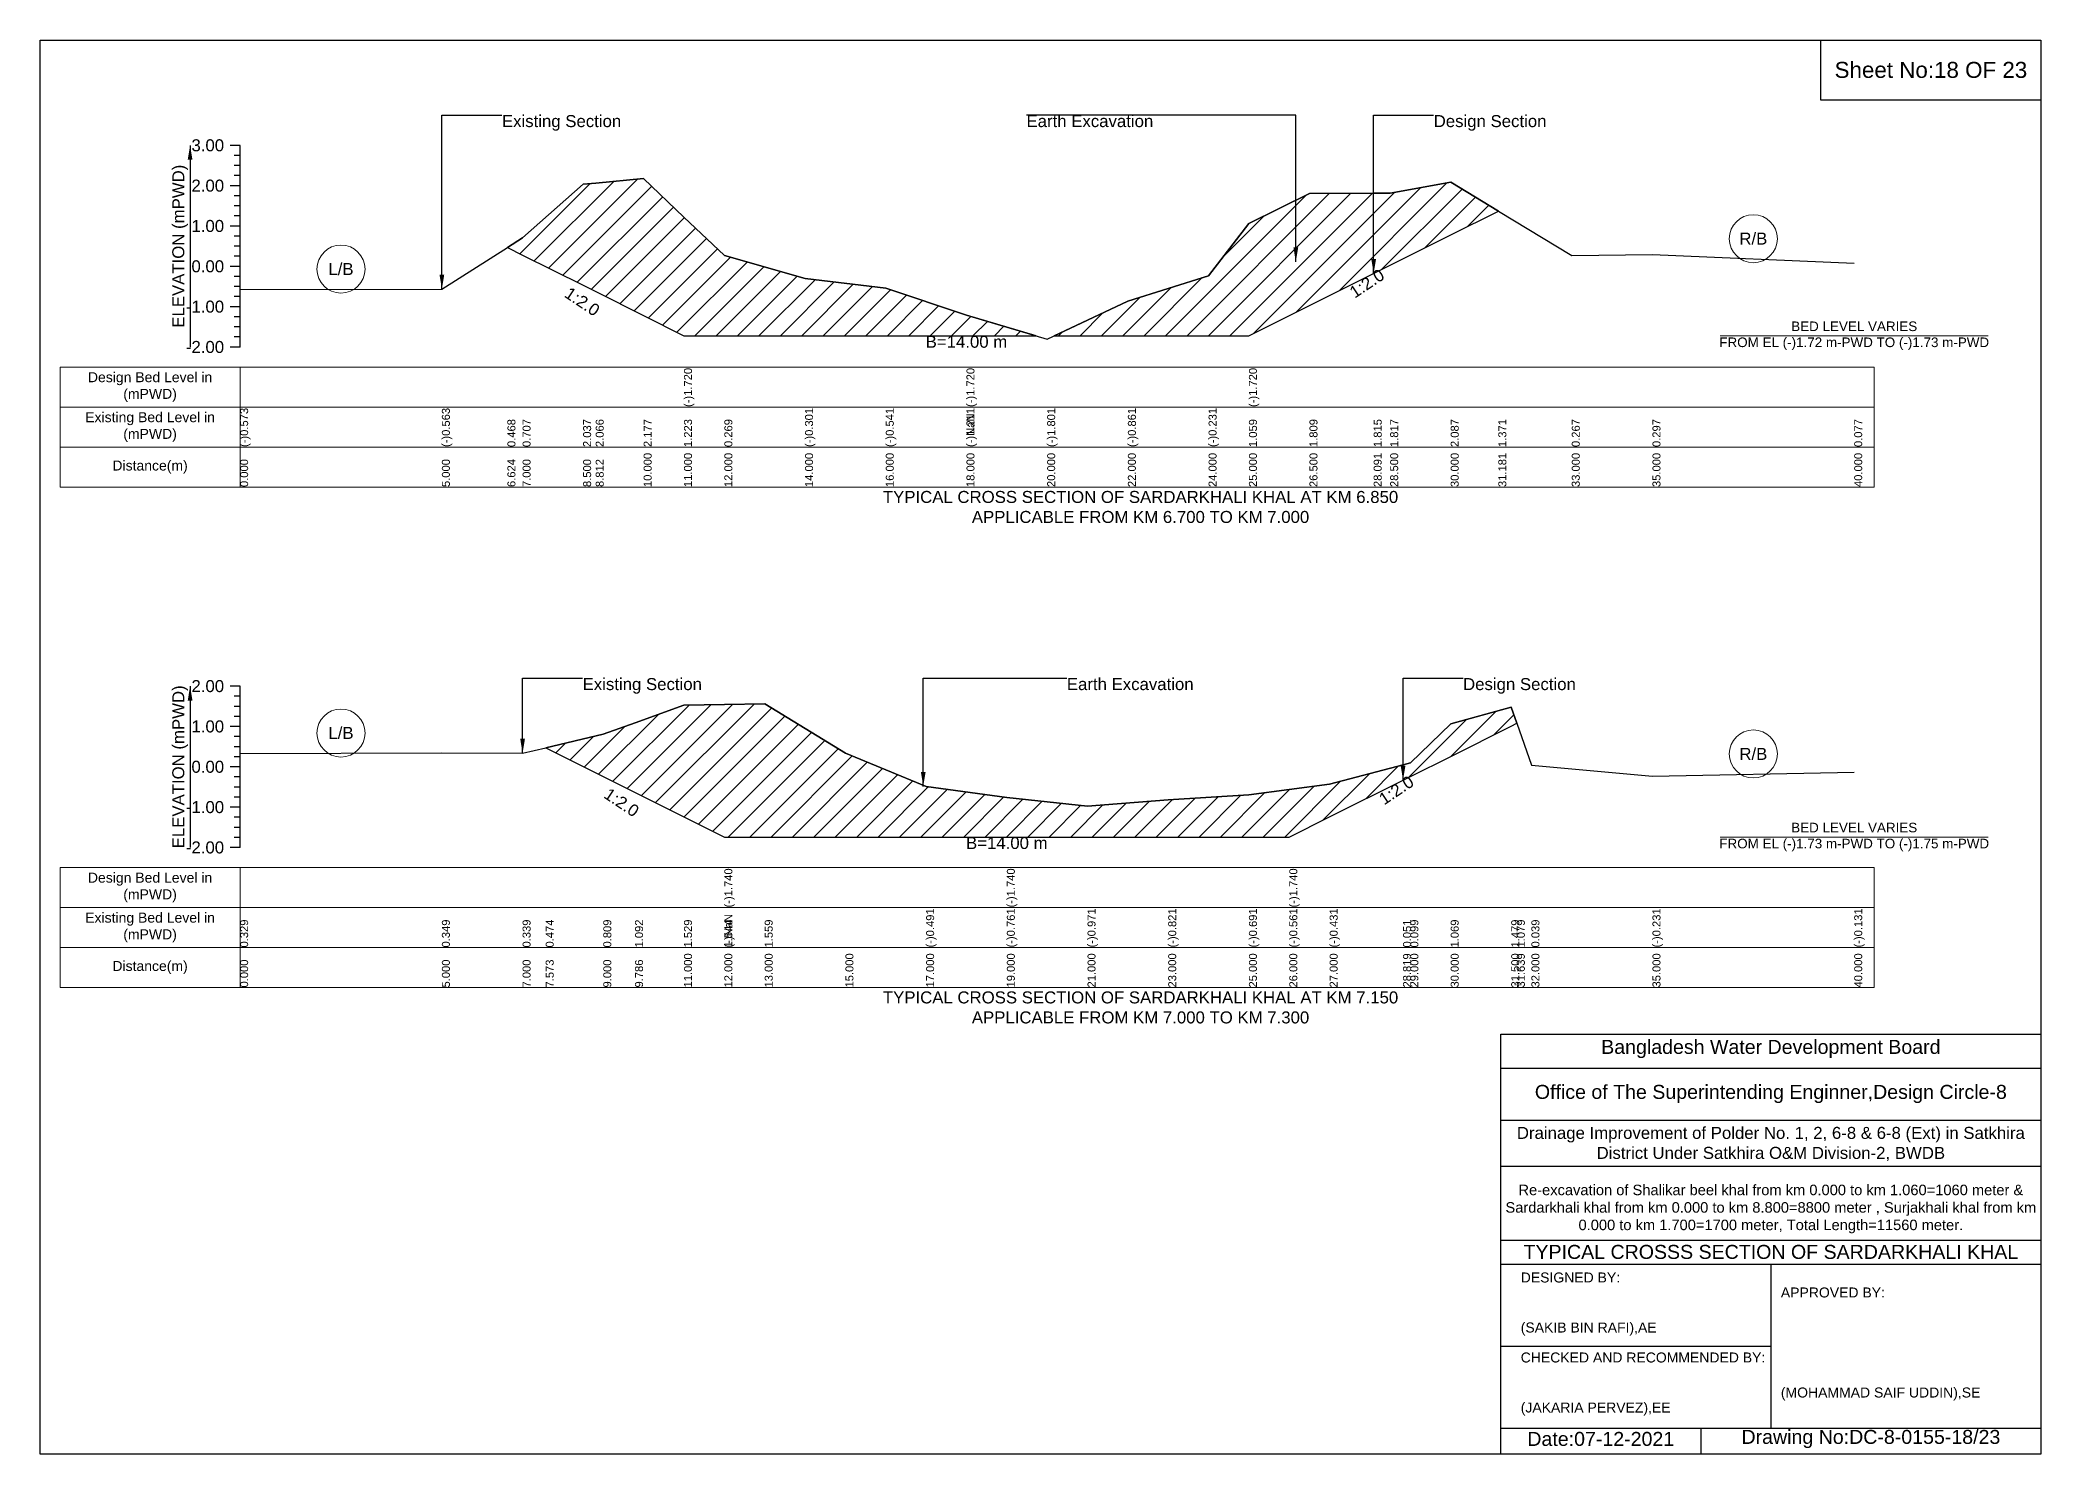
# Model space of a CAD drawing. Header units: inches. Extents: x 93000 to 506000, y -4242 to 0.
# Drawn here: x 270000 to 276000, y -4242 to 0 of the extents above; entities that cross this region are included whole.
import ezdxf

# ---------------------------------------------------------------- set-up
doc = ezdxf.new("R2010")
doc.units = ezdxf.units.IN
doc.header["$LTSCALE"] = 7
doc.header["$MEASUREMENT"] = 0
for name, color, linetype, lineweight in [('Cross section Data Border', 7, 'Continuous', 9), ('Cross Section Labels', 7, 'Continuous', 9), ('Existing_Bed_Level for Xsection', 7, 'Continuous', 25)]:
    doc.layers.add(name, color=color, linetype=linetype, lineweight=lineweight)
doc.styles.get("Standard").update_dxf_attribs({"font": 'arial.ttf'})
doc.dimstyles.get("Standard").update_dxf_attribs({"dimtxt": 0.18, "dimasz": 0.18, "dimexe": 0.18, "dimexo": 0.0625, "dimgap": 0.09, "dimtad": 0, "dimtih": 1, "dimtoh": 1, "dimdec": 4, "dimzin": 0, "dimdsep": 46, "dimtxsty": 'Standard', "dimcen": 0.09, "dimadec": 0, "dimazin": 0, "dimtfac": 1, "dimtdec": 4, "dimtofl": 0, "dimtmove": 0, "dimatfit": 3, "dimfxl": 1, "dimtolj": 1, "dimtzin": 0, "dimarcsym": 0})

msp = doc.modelspace()

# ---------------------------------------------------------------- hatches: boundary and pattern name
at = {"layer": 'Existing_Bed_Level for Xsection'}
h = msp.add_hatch(dxfattribs=at)
h.set_pattern_fill('ANSI31', color=256, scale=363, style=0)
h.paths.add_polyline_path([(271401.5, -622.4), (271447, -645.2), (271628.5, -735.9), (271666.2, -754.8), (271810, -826.7), (271931, -887.2), (272052, -887.2), (272294, -887.2), (272536, -887.2), (272778, -887.2), (272986.8, -887.2), (272778, -825.6), (272536, -744.5), (272294, -715.5), (272052, -646.5), (271931, -531.1), (271810, -415.7), (271666.2, -429.1), (271628.5, -432.6), (271447, -593.5)])
h = msp.add_hatch(dxfattribs=at)
h.set_pattern_fill('ANSI31', color=256, scale=363, style=0)
h.paths.add_polyline_path([(273040.9, -887.2), (273262, -887.2), (273504, -887.2), (273625, -887.2), (273806.5, -796.4), (273999, -700.2), (274048.5, -675.4), (274230, -584.7), (274372.9, -513.2), (274230, -426.6), (274048.5, -459.2), (273999, -459.4), (273806.5, -460.2), (273625, -550.9), (273504, -707), (273262, -783.3)])
h = msp.add_hatch(dxfattribs=at)
h.set_pattern_fill('ANSI31', color=256, scale=363, style=0)
h.paths.add_polyline_path([(271516.3, -2123.2), (271689, -2209.5), (271784.2, -2257.1), (271931, -2330.5), (272052, -2391), (272173, -2391), (272415, -2391), (272657, -2391), (272899, -2391), (273141, -2391), (273383, -2391), (273625, -2391), (273746, -2391), (273867, -2330.5), (274087.1, -2220.5), (274109, -2209.5), (274230, -2149), (274411.5, -2058.3), (274428.3, -2049.9), (274411.5, -2001.5), (274230, -2051.2), (274109, -2168.5), (274087.1, -2174.3), (273867, -2232.7), (273746, -2248.4), (273625, -2264.1), (273383, -2279.8), (273141, -2298), (272899, -2272.6), (272657, -2239.9), (272415, -2139.5), (272173, -1991.9), (272052, -1993.7), (271931, -1995.5), (271784.2, -2048.4), (271689, -2082.6)])

# ---------------------------------------------------------------- linework, layer by layer
for points in [[(270000, 0), (276000, 0), (276000, -4242), (270000, -4242)], [(275340, 0), (276000, 0), (276000, -180), (275340, -180)]]:
    msp.add_lwpolyline(points, close=True)
for points in [[(274380, -4242), (274380, -2982), (276000, -2982)], [(274380, -3084), (276000, -3084)], [(274380, -3240), (276000, -3240)], [(274380, -3378), (276000, -3378)], [(274380, -3600), (276000, -3600)], [(274380, -3672), (276000, -3672)], [(275190, -3672), (275190, -4164)], [(274380, -3918), (275190, -3918)], [(274380, -4164), (276000, -4164)], [(274980, -4164), (274980, -4242)]]:
    msp.add_lwpolyline(points)
at = {"layer": 'Cross section Data Border'}
for points in [[(270060, -981.1), (275500, -981.1), (275500, -1341.1), (270060, -1341.1)], [(270060, -2482.5), (275500, -2482.5), (275500, -2842.5), (270060, -2842.5)]]:
    msp.add_lwpolyline(points, close=True, dxfattribs=at)
for points in [[(270600, -981.1), (270600, -1341.1)], [(270060, -1101.1), (275500, -1101.1)], [(270060, -1221.1), (275500, -1221.1)], [(270600, -2482.5), (270600, -2842.5)], [(270060, -2602.5), (275500, -2602.5)], [(270060, -2722.5), (275500, -2722.5)]]:
    msp.add_lwpolyline(points, dxfattribs=at)
at = {"layer": 'Cross Section Labels'}
for points in [[(275038.1, -887.2), (275841.9, -887.2)], [(275038.1, -2391), (275841.9, -2391)]]:
    msp.add_lwpolyline(points, dxfattribs=at)
for centre in [(275137.5, -596), (270902.5, -687.3), (270902.5, -2079), (275137.5, -2141.9)]:
    msp.add_circle(centre, 72, dxfattribs=at)
at = {"layer": 'Existing_Bed_Level for Xsection'}
for points in [[(270600, -316.1), (270570, -316.1)], [(270600, -346.3), (270582, -346.3)], [(270600, -921.1), (270600, -800.1), (270600, -679.1), (270600, -558.1), (270600, -437.1), (270600, -316.1)], [(270600, -376.6), (270582, -376.6)], [(270600, -406.8), (270582, -406.8)], [(270600, -748.4), (271205, -747.2), (271401.5, -622.4), (271447, -593.5), (271628.5, -432.6), (271666.2, -429.1), (271810, -415.7), (271931, -531.1), (271931, -531.1), (272052, -646.5), (272294, -715.5), (272536, -744.5), (272778, -825.6), (272778, -825.6), (273020, -897), (273262, -783.3), (273504, -707), (273625, -550.9), (273625, -550.9), (273806.5, -460.2), (273999, -459.4), (274048.5, -459.2), (274230, -426.6), (274372.9, -513.2), (274593, -646.8), (274835, -643.1), (275440, -669.8)], [(270600, -437.1), (270570, -437.1)], [(270600, -467.3), (270582, -467.3)], [(270600, -497.6), (270582, -497.6)], [(270600, -527.8), (270582, -527.8)], [(270600, -558.1), (270570, -558.1)], [(270600, -588.3), (270582, -588.3)], [(270600, -618.6), (270582, -618.6)], [(270600, -648.8), (270582, -648.8)], [(270600, -679.1), (270570, -679.1)], [(270600, -709.3), (270582, -709.3)], [(270600, -739.6), (270582, -739.6)], [(270600, -769.8), (270582, -769.8)], [(270600, -800.1), (270570, -800.1)], [(270600, -830.3), (270582, -830.3)], [(270600, -860.6), (270582, -860.6)], [(270600, -890.8), (270582, -890.8)], [(270600, -921.1), (270570, -921.1)], [(270600, -1938.5), (270570, -1938.5)], [(270600, -1968.8), (270582, -1968.8)], [(270600, -2422.5), (270600, -2301.5), (270600, -2180.5), (270600, -2059.5), (270600, -1938.5)], [(270600, -1999), (270582, -1999)], [(270600, -2029.3), (270582, -2029.3)], [(270600, -2140.7), (271205, -2138.3), (271447, -2139.5), (271516.3, -2123.2), (271689, -2082.6), (271784.2, -2048.4), (271931, -1995.5), (272052, -1993.7), (272052, -1993.7), (272173, -1991.9), (272415, -2139.5), (272657, -2239.9), (272899, -2272.6), (272899, -2272.6), (273141, -2298), (273383, -2279.8), (273625, -2264.1), (273746, -2248.4), (273746, -2248.4), (273867, -2232.7), (274087.1, -2174.3), (274109, -2168.5), (274230, -2051.2), (274411.5, -2001.5), (274428.3, -2049.9), (274472, -2175.8), (274835, -2208.5), (275440, -2196.4)], [(270600, -2059.5), (270570, -2059.5)], [(270600, -2089.8), (270582, -2089.8)], [(270600, -2120), (270582, -2120)], [(270600, -2150.3), (270582, -2150.3)], [(270600, -2180.5), (270570, -2180.5)], [(270600, -2210.8), (270582, -2210.8)], [(270600, -2241), (270582, -2241)], [(270600, -2271.3), (270582, -2271.3)], [(270600, -2301.5), (270570, -2301.5)], [(270600, -2331.8), (270582, -2331.8)], [(270600, -2362), (270582, -2362)], [(270600, -2392.3), (270582, -2392.3)], [(270600, -2422.5), (270570, -2422.5)]]:
    msp.add_lwpolyline(points, dxfattribs=at)
for points in [[(271401.5, -622.4), (271447, -645.2), (271628.5, -735.9), (271666.2, -754.8), (271810, -826.7), (271931, -887.2), (271931, -887.2), (272052, -887.2), (272294, -887.2), (272536, -887.2), (272778, -887.2), (272778, -887.2), (272986.8, -887.2), (272778, -825.6), (272778, -825.6), (272536, -744.5), (272294, -715.5), (272052, -646.5), (271931, -531.1), (271931, -531.1), (271810, -415.7), (271666.2, -429.1), (271628.5, -432.6), (271447, -593.5)], [(273040.9, -887.2), (273262, -887.2), (273504, -887.2), (273625, -887.2), (273625, -887.2), (273806.5, -796.4), (273999, -700.2), (274048.5, -675.4), (274230, -584.7), (274372.9, -513.2), (274372.9, -513.2), (274372.9, -513.2), (274230, -426.6), (274048.5, -459.2), (273999, -459.4), (273806.5, -460.2), (273625, -550.9), (273625, -550.9), (273504, -707), (273262, -783.3)], [(271516.3, -2123.2), (271689, -2209.5), (271784.2, -2257.1), (271931, -2330.5), (272052, -2391), (272052, -2391), (272173, -2391), (272415, -2391), (272657, -2391), (272899, -2391), (272899, -2391), (273141, -2391), (273383, -2391), (273625, -2391), (273746, -2391), (273746, -2391), (273867, -2330.5), (274087.1, -2220.5), (274109, -2209.5), (274230, -2149), (274411.5, -2058.3), (274428.3, -2049.9), (274411.5, -2001.5), (274230, -2051.2), (274109, -2168.5), (274087.1, -2174.3), (273867, -2232.7), (273746, -2248.4), (273746, -2248.4), (273625, -2264.1), (273383, -2279.8), (273141, -2298), (272899, -2272.6), (272899, -2272.6), (272657, -2239.9), (272415, -2139.5), (272173, -1991.9), (272052, -1993.7), (272052, -1993.7), (271931, -1995.5), (271784.2, -2048.4), (271689, -2082.6)]]:
    msp.add_lwpolyline(points, close=True, dxfattribs=at)

# ---------------------------------------------------------------- texts
at = {"attachment_point": 5}
for s, insert, char_height in [('Sheet No:18 OF 23', (275670, -90), 48), ('Bangladesh Water Development Board', (275190, -3027), 42), ('Office of The Superintending Enginner,Design Circle-8', (275190, -3162), 42)]:
    msp.add_mtext(s, dxfattribs=dict(at, insert=insert, char_height=char_height))
for s, insert, char_height, width, attachment_point in [('Drainage Improvement of Polder No. 1, 2, 6-8 & 6-8 (Ext) in Satkhira District Under Satkhira O&M Division-2, BWDB', (275190, -3312), 36, 1680, 5), ('Re-excavation of Shalikar beel khal from km 0.000 to km 1.060=1060 meter & Sardarkhali khal from km 0.000 to km 8.800=8800 meter , Surjakhali khal from km 0.000 to km 1.700=1700 meter, Total Length=11560 meter.', (275190, -3507), 31.4683, 1620, 5), ('TYPICAL CROSSS SECTION OF SARDARKHALI KHAL', (275190, -3636), 42, 1680, 5), ('DESIGNED BY:^J^J^J(SAKIB BIN RAFI),AE', (274440, -3792), 30, 840, 4), ('APPROVED BY:^J^J^J^J^J^J(MOHAMMAD SAIF UDDIN),SE', (275220, -3912), 30, 840, 4), ('CHECKED AND RECOMMENDED BY:^J^J^J(JAKARIA PERVEZ),EE', (274440, -4032), 30, 840, 4), ('Date:07-12-2021', (274680, -4197), 42, 840, 5), ('Drawing No:DC-8-0155-18/23', (275490, -4197), 42, 1320, 5)]:
    msp.add_mtext(s, dxfattribs=dict(insert=insert, char_height=char_height, width=width, attachment_point=attachment_point))
at = {"layer": 'Cross section Data Border', "char_height": 30, "width": 480, "attachment_point": 5}
for s, insert in [('Design Bed Level in (mPWD)', (270330, -1041.1)), ('Existing Bed Level in (mPWD)', (270330, -1161.1)), ('Distance(m)', (270330, -1281.1)), ('Design Bed Level in (mPWD)', (270330, -2542.5)), ('Existing Bed Level in (mPWD)', (270330, -2662.5)), ('Distance(m)', (270330, -2782.5))]:
    msp.add_mtext(s, dxfattribs=dict(at, insert=insert))
at = {"layer": 'Cross Section Labels'}
for s, insert, char_height, attachment_point in [('Existing Section', (271385, -225.3), 36, 1), ('Earth Excavation', (272958, -225.3), 36, 1), ('Design Section', (274179, -225.3), 36, 1), ('R/B', (275137.5, -596), 36, 5), ('L/B', (270902.5, -687.3), 36, 5), ('B=14.00 m', (272778, -887.2), 36, 2), ('BED LEVEL VARIES ^JFROM EL (-)1.72 m-PWD TO (-)1.73 m-PWD', (275440, -887.2), 28.8, 5), ('TYPICAL CROSS SECTION OF SARDARKHALI KHAL AT KM 6.850^JAPPLICABLE FROM KM 6.700 TO KM 7.000', (273300, -1401.1), 36, 5), ('Existing Section', (271627, -1914.3), 36, 1), ('Earth Excavation', (273079, -1914.3), 36, 1), ('Design Section', (274267.1, -1914.3), 36, 1), ('L/B', (270902.5, -2079), 36, 5), ('R/B', (275137.5, -2141.9), 36, 5), ('B=14.00 m', (272899, -2391), 36, 2), ('BED LEVEL VARIES ^JFROM EL (-)1.73 m-PWD TO (-)1.75 m-PWD', (275440, -2391), 28.8, 5), ('TYPICAL CROSS SECTION OF SARDARKHALI KHAL AT KM 7.150^JAPPLICABLE FROM KM 7.000 TO KM 7.300', (273300, -2902.5), 36, 5)]:
    msp.add_mtext(s, dxfattribs=dict(at, insert=insert, char_height=char_height, attachment_point=attachment_point))
at = {"layer": 'Cross Section Labels', "char_height": 36, "attachment_point": 2}
for insert, rotation in [((273968.7, -715.3), 33.69007), ((271636, -769.9), 326.30993), ((274056.9, -2235.6), 33.69007), ((271753.9, -2272.3), 326.30993)]:
    msp.add_mtext('1:2.0', dxfattribs=dict(at, insert=insert, rotation=rotation))
at = {"layer": 'Existing_Bed_Level for Xsection', "char_height": 36, "attachment_point": 6}
for s, insert in [('3.00', (270552, -316.1)), ('2.00', (270552, -437.1)), ('1.00', (270552, -558.1)), ('0.00', (270552, -679.1)), ('-1.00', (270552, -800.1)), ('-2.00', (270552, -921.1)), ('2.00', (270552, -1938.5)), ('1.00', (270552, -2059.5)), ('0.00', (270552, -2180.5)), ('-1.00', (270552, -2301.5)), ('-2.00', (270552, -2422.5))]:
    msp.add_mtext(s, dxfattribs=dict(at, insert=insert))
at = {"layer": 'Existing_Bed_Level for Xsection', "rotation": 90}
for s, insert, char_height, attachment_point in [('ELEVATION (mPWD)', (270420, -618.6), 36, 5), ('(-)1.720', (271931, -1101.1), 24, 1), ('(-)1.720', (272778, -1101.1), 24, 1), ('(-)1.720', (273625, -1101.1), 24, 1), ('(-)0.573', (270600, -1221.1), 24, 1), ('(-)0.563', (271205, -1221.1), 24, 1), ('0.468', (271401.5, -1221.1), 24, 1), ('0.707', (271447, -1221.1), 24, 1), ('2.037', (271628.5, -1221.1), 24, 1), ('2.066', (271666.2, -1221.1), 24, 1), ('2.177', (271810, -1221.1), 24, 1), ('1.223', (271931, -1221.1), 24, 1), ('1.223', (271931, -1221.1), 24, 1), ('1.223', (271931, -1221.1), 24, 1), ('0.269', (272052, -1221.1), 24, 1), ('(-)0.301', (272294, -1221.1), 24, 1), ('(-)0.541', (272536, -1221.1), 24, 1), ('(-)1.211', (272778, -1221.1), 24, 1), ('(-)1.211', (272778, -1221.1), 24, 1), ('(-)NaN', (272778, -1221.1), 24, 1), ('(-)1.801', (273020, -1221.1), 24, 1), ('(-)0.861', (273262, -1221.1), 24, 1), ('(-)0.231', (273504, -1221.1), 24, 1), ('1.059', (273625, -1221.1), 24, 1), ('1.059', (273625, -1221.1), 24, 1), ('1.059', (273625, -1221.1), 24, 1), ('1.809', (273806.5, -1221.1), 24, 1), ('1.815', (273999, -1221.1), 24, 1), ('1.817', (274048.5, -1221.1), 24, 1), ('2.087', (274230, -1221.1), 24, 1), ('1.371', (274372.9, -1221.1), 24, 1), ('0.267', (274593, -1221.1), 24, 1), ('0.297', (274835, -1221.1), 24, 1), ('0.077', (275440, -1221.1), 24, 1), ('0.000', (270600, -1341.1), 24, 1), ('5.000', (271205, -1341.1), 24, 1), ('6.624', (271401.5, -1341.1), 24, 1), ('7.000', (271447, -1341.1), 24, 1), ('8.500', (271628.5, -1341.1), 24, 1), ('8.812', (271666.2, -1341.1), 24, 1), ('10.000', (271810, -1341.1), 24, 1), ('11.000', (271931, -1341.1), 24, 1), ('11.000', (271931, -1341.1), 24, 1), ('11.000', (271931, -1341.1), 24, 1), ('12.000', (272052, -1341.1), 24, 1), ('14.000', (272294, -1341.1), 24, 1), ('16.000', (272536, -1341.1), 24, 1), ('18.000', (272778, -1341.1), 24, 1), ('18.000', (272778, -1341.1), 24, 1), ('18.000', (272778, -1341.1), 24, 1), ('20.000', (273020, -1341.1), 24, 1), ('22.000', (273262, -1341.1), 24, 1), ('24.000', (273504, -1341.1), 24, 1), ('25.000', (273625, -1341.1), 24, 1), ('25.000', (273625, -1341.1), 24, 1), ('25.000', (273625, -1341.1), 24, 1), ('26.500', (273806.5, -1341.1), 24, 1), ('28.091', (273999, -1341.1), 24, 1), ('28.500', (274048.5, -1341.1), 24, 1), ('30.000', (274230, -1341.1), 24, 1), ('31.181', (274372.9, -1341.1), 24, 1), ('33.000', (274593, -1341.1), 24, 1), ('35.000', (274835, -1341.1), 24, 1), ('40.000', (275440, -1341.1), 24, 1), ('ELEVATION (mPWD)', (270420, -2180.5), 36, 5), ('(-)1.740', (272052, -2602.5), 24, 1), ('(-)1.740', (272899, -2602.5), 24, 1), ('(-)1.740', (273746, -2602.5), 24, 1), ('0.474', (271516.3, -2722.5), 24, 1), ('(-)NaN', (272052, -2722.5), 24, 1), ('(-)NaN', (272052, -2722.5), 24, 1), ('(-)NaN', (272052, -2722.5), 24, 1), ('1.544', (272052, -2722.5), 24, 1), ('1.544', (272052, -2722.5), 24, 1), ('(-)0.491', (272657, -2722.5), 24, 1), ('(-)0.761', (272899, -2722.5), 24, 1), ('(-)0.761', (272899, -2722.5), 24, 1), ('(-)0.971', (273141, -2722.5), 24, 1), ('(-)0.821', (273383, -2722.5), 24, 1), ('(-)0.691', (273625, -2722.5), 24, 1), ('(-)0.561', (273746, -2722.5), 24, 1), ('(-)0.561', (273746, -2722.5), 24, 1), ('(-)0.431', (273867, -2722.5), 24, 1), ('(-)0.231', (274835, -2722.5), 24, 1), ('(-)0.131', (275440, -2722.5), 24, 1), ('0.329', (270600, -2722.5), 24, 1), ('0.349', (271205, -2722.5), 24, 1), ('0.339', (271447, -2722.5), 24, 1), ('0.339', (271447, -2722.5), 24, 1), ('0.809', (271689, -2722.5), 24, 1), ('1.092', (271784.2, -2722.5), 24, 1), ('1.529', (271931, -2722.5), 24, 1), ('1.559', (272173, -2722.5), 24, 1), ('0.051', (274087.1, -2722.5), 24, 1), ('0.099', (274109, -2722.5), 24, 1), ('1.069', (274230, -2722.5), 24, 1), ('1.479', (274411.5, -2722.5), 24, 1), ('1.079', (274428.3, -2722.5), 24, 1), ('0.039', (274472, -2722.5), 24, 1), ('0.000', (270600, -2842.5), 24, 1), ('5.000', (271205, -2842.5), 24, 1), ('7.000', (271447, -2842.5), 24, 1), ('9.000', (271689, -2842.5), 24, 1), ('11.000', (271931, -2842.5), 24, 1), ('12.000', (272052, -2842.5), 24, 1), ('12.000', (272052, -2842.5), 24, 1), ('12.000', (272052, -2842.5), 24, 1), ('13.000', (272173, -2842.5), 24, 1), ('15.000', (272415, -2842.5), 24, 1), ('17.000', (272657, -2842.5), 24, 1), ('19.000', (272899, -2842.5), 24, 1), ('19.000', (272899, -2842.5), 24, 1), ('19.000', (272899, -2842.5), 24, 1), ('21.000', (273141, -2842.5), 24, 1), ('23.000', (273383, -2842.5), 24, 1), ('25.000', (273625, -2842.5), 24, 1), ('26.000', (273746, -2842.5), 24, 1), ('26.000', (273746, -2842.5), 24, 1), ('26.000', (273746, -2842.5), 24, 1), ('27.000', (273867, -2842.5), 24, 1), ('28.819', (274087.1, -2842.5), 24, 1), ('29.000', (274109, -2842.5), 24, 1), ('30.000', (274230, -2842.5), 24, 1), ('31.500', (274411.5, -2842.5), 24, 1), ('31.639', (274428.3, -2842.5), 24, 1), ('32.000', (274472, -2842.5), 24, 1), ('35.000', (274835, -2842.5), 24, 1), ('40.000', (275440, -2842.5), 24, 1), ('7.573', (271516.3, -2842.5), 24, 1), ('9.786', (271784.2, -2842.5), 24, 1)]:
    msp.add_mtext(s, dxfattribs=dict(at, insert=insert, char_height=char_height, attachment_point=attachment_point))

# ---------------------------------------------------------------- leaders
at = {"layer": 'Cross Section Labels', "annotation_type": 0, "has_hookline": 1}
for points, hookline_direction, text_width in [([(271205, -747.2), (271205, -225.3), (271384.9, -225.3)], 0, 350.4), ([(273765.6, -665.7), (273765.6, -225.3), (272958.1, -225.3)], 1, 372.7), ([(273999, -700.2), (273999, -225.3), (274178.9, -225.3)], 0, 330.9), ([(271447, -2139.5), (271447, -1914.3), (271626.9, -1914.3)], 0, 350.4), ([(272648.4, -2239.1), (272648.4, -1914.3), (273078.9, -1914.3)], 0, 372.7), ([(274087.1, -2220.5), (274087.1, -1914.3), (274267.1, -1914.3)], 0, 330.9)]:
    msp.add_leader(points, dimstyle='Standard', override={"dimasz": 43.2}, dxfattribs=dict(at, hookline_direction=hookline_direction, text_width=text_width))
at = {"layer": 'Existing_Bed_Level for Xsection'}
for points in [[(270450, -316.1), (270450, -921.1)], [(270450, -1938.5), (270450, -2422.5)]]:
    msp.add_leader(points, dimstyle='Standard', override={"dimasz": 43.2}, dxfattribs=at)

doc.saveas('drawing.dxf')
